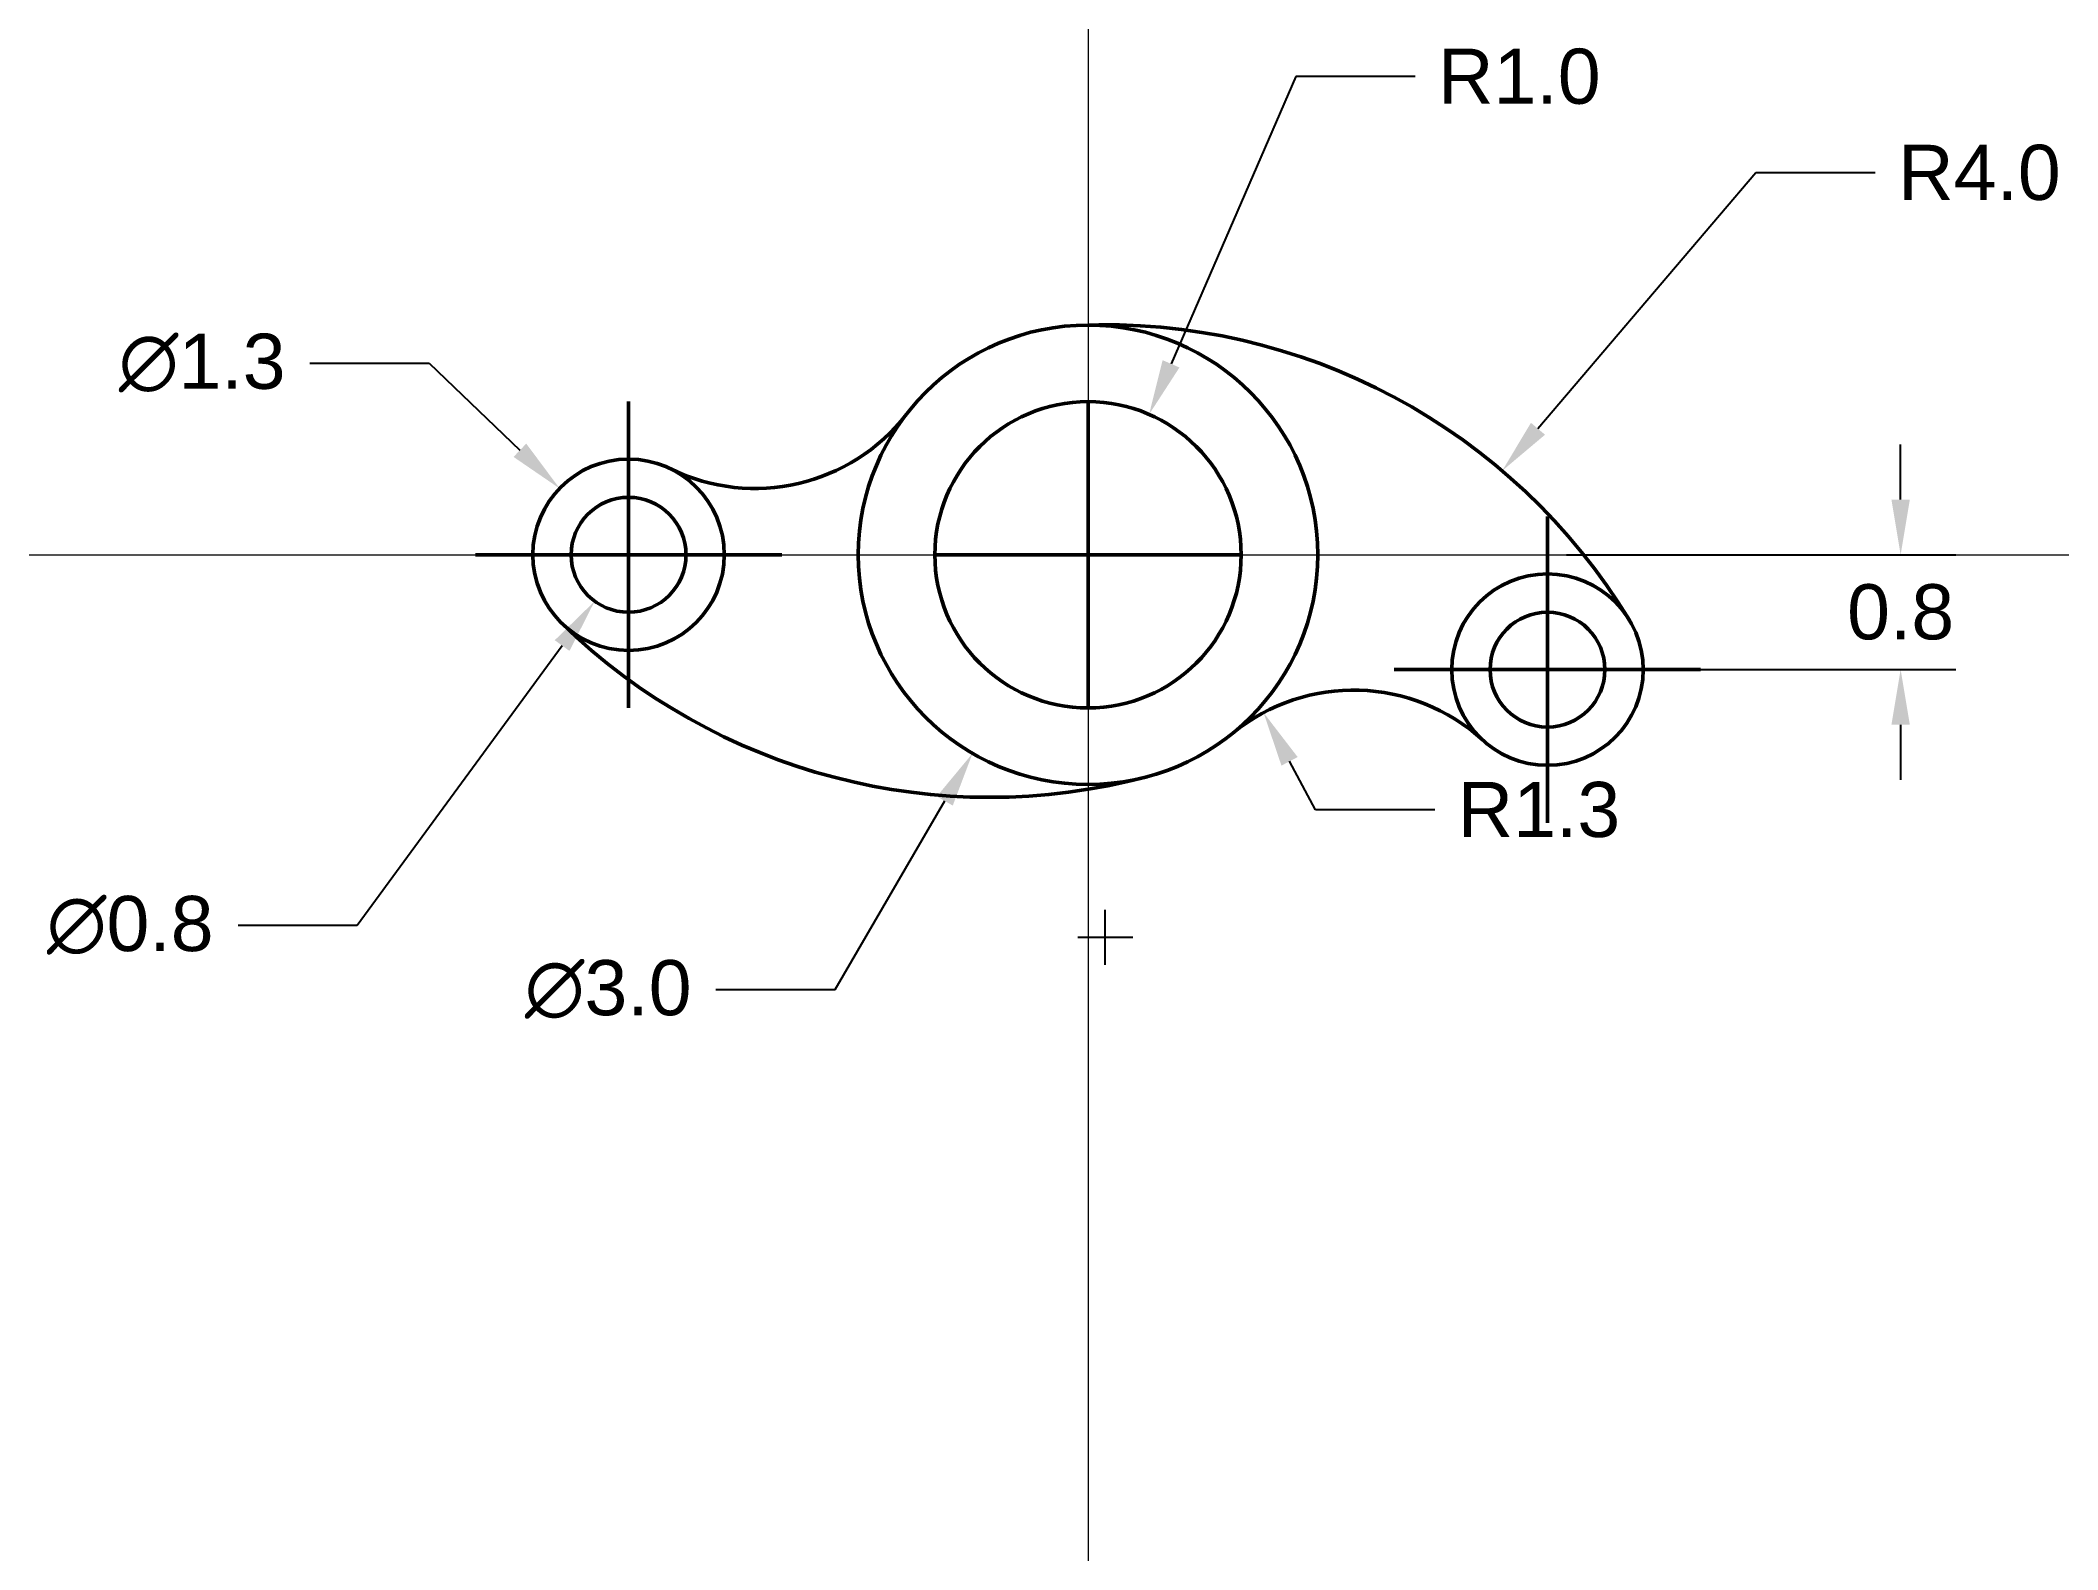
# Model space of a CAD drawing. Header units: millimetres. Extents: x 2752.9 to 2766.1, y 1600.3 to 1610.2.
import ezdxf

# ---------------------------------------------------------------- set-up
doc = ezdxf.new("R2010")
doc.units = ezdxf.units.MM
doc.header["$PDMODE"] = 2
doc.header["$PDSIZE"] = -3
doc.layers.add('CL', color=30, linetype='Continuous', lineweight=15)
doc.layers.add('VL', color=7, linetype='Continuous', lineweight=50)
doc.styles.get("Standard").update_dxf_attribs({"font": 'arial.ttf'})
doc.dimstyles.get("Standard").update_dxf_attribs({"dimscale": 2, "dimtxt": 0.18, "dimasz": 0.18, "dimexe": 0.18, "dimexo": 0.0625, "dimgap": 0.09, "dimtad": 0, "dimtih": 1, "dimtoh": 1, "dimdec": 1, "dimzin": 0, "dimdsep": 46, "dimtxsty": 'Standard', "dimcen": 0.09, "dimadec": 0, "dimazin": 0, "dimtfac": 1, "dimtdec": 1, "dimtofl": 0, "dimtmove": 0, "dimatfit": 3, "dimfxl": 1, "dimtolj": 1, "dimtzin": 0, "dimarcsym": 0})

# ---------------------------------------------------------------- blocks, each defined once
blk = doc.blocks.new('*D1')
at = {"layer": 'Defpoints', "color": 0, "transparency": 16777216}
for p in [(2760.118, 1607.762), (2759.719, 1606.845)]:
    blk.add_point(p, dxfattribs=at)
at = {"layer": 'VL', "color": 0, "lineweight": -2, "transparency": 16777216}
for p, q in [((2761.076, 1609.968), (2760.261, 1608.092)), ((2761.855, 1609.968), (2761.076, 1609.968)), ((2759.719, 1606.665), (2759.719, 1607.025)), ((2759.539, 1606.845), (2759.899, 1606.845))]:
    blk.add_line(p, q, dxfattribs=at)
at = {"layer": 'VL', "color": 0, "transparency": 16777216}
blk.add_solid([(2760.206, 1608.116), (2760.316, 1608.068), (2760.118, 1607.762)], dxfattribs=at)
at = {"layer": 'VL', "color": 0, "transparency": 16777216, "insert": (2762.535, 1609.968), "char_height": 0.36, "attachment_point": 5}
blk.add_mtext('\\A1;R1.0', dxfattribs=at)
blk = doc.blocks.new('*D2')
at = {"layer": 'Defpoints', "color": 0, "transparency": 16777216}
for p in [(2762.719, 1606.845), (2765.025, 1606.845), (2762.719, 1606.095)]:
    blk.add_point(p, dxfattribs=at)
at = {"layer": 'VL', "color": 0, "lineweight": -2, "transparency": 16777216}
for p, q in [((2765.025, 1607.205), (2765.025, 1607.565)), ((2762.844, 1606.845), (2765.385, 1606.845)), ((2762.844, 1606.095), (2765.385, 1606.095)), ((2765.025, 1605.735), (2765.025, 1605.375))]:
    blk.add_line(p, q, dxfattribs=at)
at = {"layer": 'VL', "color": 0, "transparency": 16777216}
for points in [[(2764.965, 1607.205), (2765.085, 1607.205), (2765.025, 1606.845)], [(2764.965, 1605.735), (2765.085, 1605.735), (2765.025, 1606.095)]]:
    blk.add_solid(points, dxfattribs=at)
at = {"layer": 'VL', "color": 0, "transparency": 16777216, "insert": (2765.025, 1606.47), "char_height": 0.36, "attachment_point": 5}
blk.add_mtext('\\A1;0.8', dxfattribs=at)
blk = doc.blocks.new('*D3')
at = {"layer": 'Defpoints', "color": 0, "transparency": 16777216}
for p in [(2760.865, 1605.814), (2761.454, 1604.711)]:
    blk.add_point(p, dxfattribs=at)
at = {"layer": 'VL', "color": 0, "lineweight": -2, "transparency": 16777216}
for p, q in [((2761.204, 1605.179), (2761.035, 1605.496)), ((2761.983, 1605.179), (2761.204, 1605.179))]:
    blk.add_line(p, q, dxfattribs=at)
at = {"layer": 'VL', "color": 0, "transparency": 16777216}
blk.add_solid([(2761.088, 1605.524), (2760.982, 1605.468), (2760.865, 1605.814)], dxfattribs=at)
at = {"layer": 'VL', "color": 0, "transparency": 16777216, "insert": (2762.663, 1605.179), "char_height": 0.36, "attachment_point": 5}
blk.add_mtext('\\A1;R1.3', dxfattribs=at)
blk = doc.blocks.new('*D4')
at = {"layer": 'Defpoints', "color": 0, "transparency": 16777216}
for p in [(2760.473, 1608.142), (2758.965, 1605.548)]:
    blk.add_point(p, dxfattribs=at)
at = {"layer": 'VL', "color": 0, "lineweight": -2, "transparency": 16777216}
for p, q in [((2759.719, 1606.665), (2759.719, 1607.025)), ((2759.539, 1606.845), (2759.899, 1606.845)), ((2758.068, 1604.006), (2758.784, 1605.237)), ((2757.289, 1604.006), (2758.068, 1604.006))]:
    blk.add_line(p, q, dxfattribs=at)
at = {"layer": 'VL', "color": 0, "transparency": 16777216}
blk.add_solid([(2758.732, 1605.267), (2758.836, 1605.207), (2758.965, 1605.548)], dxfattribs=at)
at = {"layer": 'VL', "color": 0, "transparency": 16777216, "insert": (2756.586, 1604.006), "char_height": 0.36, "attachment_point": 5}
blk.add_mtext('\\A1;∅3.0', dxfattribs=at)
blk = doc.blocks.new('*D5')
at = {"layer": 'Defpoints', "color": 0, "transparency": 16777216}
for p in [(2756.941, 1607.147), (2756.498, 1606.542)]:
    blk.add_point(p, dxfattribs=at)
at = {"layer": 'VL', "color": 0, "lineweight": -2, "transparency": 16777216}
for p, q in [((2756.719, 1606.665), (2756.719, 1607.025)), ((2756.539, 1606.845), (2756.899, 1606.845)), ((2754.947, 1604.425), (2756.285, 1606.252)), ((2754.169, 1604.425), (2754.947, 1604.425))]:
    blk.add_line(p, q, dxfattribs=at)
at = {"layer": 'VL', "color": 0, "transparency": 16777216}
blk.add_solid([(2756.237, 1606.287), (2756.333, 1606.217), (2756.498, 1606.542)], dxfattribs=at)
at = {"layer": 'VL', "color": 0, "transparency": 16777216, "insert": (2753.465, 1604.425), "char_height": 0.36, "attachment_point": 5}
blk.add_mtext('\\A1;∅0.8', dxfattribs=at)
blk = doc.blocks.new('*D6')
at = {"layer": 'Defpoints', "color": 0, "transparency": 16777216}
for p in [(2756.269, 1607.278), (2757.17, 1606.412)]:
    blk.add_point(p, dxfattribs=at)
at = {"layer": 'VL', "color": 0, "lineweight": -2, "transparency": 16777216}
for p, q in [((2754.638, 1608.097), (2755.417, 1608.097)), ((2755.417, 1608.097), (2756.009, 1607.528)), ((2756.719, 1606.665), (2756.719, 1607.025)), ((2756.539, 1606.845), (2756.899, 1606.845))]:
    blk.add_line(p, q, dxfattribs=at)
at = {"layer": 'VL', "color": 0, "transparency": 16777216}
blk.add_solid([(2756.051, 1607.571), (2755.968, 1607.484), (2756.269, 1607.278)], dxfattribs=at)
at = {"layer": 'VL', "color": 0, "transparency": 16777216, "insert": (2753.935, 1608.097), "char_height": 0.36, "attachment_point": 5}
blk.add_mtext('\\A1;∅1.3', dxfattribs=at)
blk = doc.blocks.new('*D7')
at = {"layer": 'Defpoints', "color": 0, "transparency": 16777216}
for p in [(2762.424, 1607.394), (2759.832, 1604.347)]:
    blk.add_point(p, dxfattribs=at)
at = {"layer": 'VL', "color": 0, "lineweight": -2, "transparency": 16777216}
for p, q in [((2764.08, 1609.34), (2762.657, 1607.668)), ((2764.859, 1609.34), (2764.08, 1609.34)), ((2759.832, 1604.167), (2759.832, 1604.527)), ((2759.652, 1604.347), (2760.012, 1604.347))]:
    blk.add_line(p, q, dxfattribs=at)
at = {"layer": 'VL', "color": 0, "transparency": 16777216}
blk.add_solid([(2762.611, 1607.707), (2762.703, 1607.629), (2762.424, 1607.394)], dxfattribs=at)
at = {"layer": 'VL', "color": 0, "transparency": 16777216, "insert": (2765.539, 1609.34), "char_height": 0.36, "attachment_point": 5}
blk.add_mtext('\\A1;R4.0', dxfattribs=at)

msp = doc.modelspace()

# ---------------------------------------------------------------- linework, layer by layer
at = {"layer": 'CL'}
for direction in [(0, -1), (1, 0)]:
    msp.add_xline((2759.719, 1606.845), direction, dxfattribs=at)
at = {"layer": 'VL'}
for centre, radius in [((2759.719, 1606.845), 1.5), ((2759.719, 1606.845), 1), ((2756.719, 1606.845), 0.625), ((2756.719, 1606.845), 0.375), ((2762.719, 1606.095), 0.625), ((2762.719, 1606.095), 0.375)]:
    msp.add_circle(centre, radius, dxfattribs=at)
for centre, radius, start, end in [((2759.832, 1604.347), 4, 132.2865, 132.2865), ((2759.832, 1604.347), 4, 31.1826, 92.5818), ((2757.545, 1608.528), 1.25, 243.8784, 322.2528), ((2759.076, 1609.261), 4, 225.709, 284.9094), ((2759.832, 1604.347), 4, 150.2286, 150.3281), ((2761.454, 1604.711), 1.25, 47.5628, 129.1114)]:
    msp.add_arc(centre, radius, start, end, dxfattribs=at)
for p in [(2756.719, 1606.845), (2759.719, 1606.845), (2762.719, 1606.095)]:
    msp.add_point(p, dxfattribs=at)

# ---------------------------------------------------------------- dimensions: what is measured, and where the dimension line sits
for center, mpoint, picture, middle in [((2759.719, 1606.845), (2760.118, 1607.762), '*D1', (2762.535, 1609.968)), ((2759.832, 1604.347), (2762.424, 1607.394), '*D7', (2765.539, 1609.34)), ((2761.454, 1604.711), (2760.865, 1605.814), '*D3', (2762.663, 1605.179))]:
    dim = msp.add_radius_dim(center=center, mpoint=mpoint, dimstyle='Standard', dxfattribs=at)
    dim.commit()
    dim.dimension.update_dxf_attribs({"geometry": picture, "text_midpoint": middle, "dimtype": 164})
for p1, p2, picture, middle in [((2757.169805, 1606.411805), (2756.268662, 1607.278086), '*D6', (2753.934574, 1608.096744)), ((2760.473, 1608.142), (2758.965, 1605.548), '*D4', (2756.586, 1604.006)), ((2756.940798, 1607.147492), (2756.497669, 1606.542399), '*D5', (2753.464723, 1604.425244))]:
    dim = msp.add_diameter_dim_2p(p1=p1, p2=p2, dimstyle='Standard', dxfattribs=at)
    dim.commit()
    dim.dimension.update_dxf_attribs({"geometry": picture, "text_midpoint": middle, "dimtype": 163})
dim = msp.add_linear_dim(base=(2765.024970661, 1606.844945524), p1=(2762.719233394, 1606.094945524), p2=(2762.719233394, 1606.844945524), angle=90, dimstyle='Standard', dxfattribs=at)
dim.commit()
dim.dimension.update_dxf_attribs({"geometry": '*D2', "text_midpoint": (2765.024970661, 1606.469945524)})

doc.saveas('drawing.dxf')
